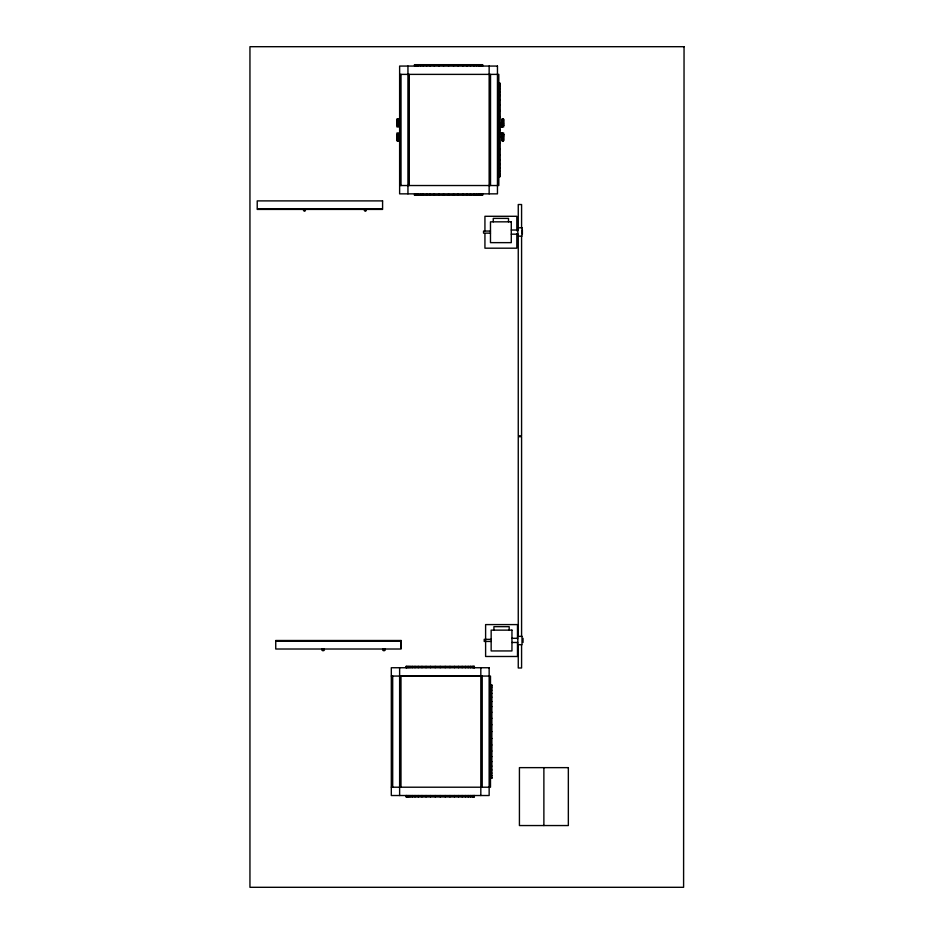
<?xml version="1.0" encoding="UTF-8"?>
<svg xmlns="http://www.w3.org/2000/svg" width="934" height="934" viewBox="0 0 934 934"><rect width="100%" height="100%" fill="white"/><g stroke="black" fill="none" stroke-linecap="round" stroke-linejoin="round"><path stroke-width="1.4" d="M397.102 136.668L398.561 136.668L398.549 140.836L397.102 140.836L396.962 132.967L398.701 132.967L398.549 137.135L397.102 137.135M499.62 126.849L501.932 126.919L502.072 119.073L503.519 119.073L503.659 126.942L499.62 126.942M503.519 123.253L502.072 123.253L503.519 122.774M397.102 123.019L397.102 119.073L398.549 119.073L398.701 126.942L396.962 126.942C395.642 124.35 399.518 121.829 397.102 123.253M501.932 132.967L502.072 140.836L503.519 140.836L503.659 132.967L499.62 132.967L501.932 133.06M397.102 136.901L398.561 136.668M502.072 123.148L503.519 123.019M396.985 134.578C398.211 135.033 399.927 135.255 397.067 135.722M503.589 135.267L502.025 135.488L503.601 135.033L502.013 135.267L501.932 134.356M322.183 648.756C320.245 651.418 325.978 651.418 324.04 648.756M383.033 648.756C381.095 651.418 386.816 651.418 384.878 648.756M482.644 64.68L414.439 64.68L414.568 66.069M399.624 74.381L498.814 74.381L498.814 185.527L399.624 185.527M498.814 83.278L500.192 83.278L500.192 176.643L498.814 176.643M498.814 83.453L500.192 83.453M498.814 84.399L500.192 84.399M498.814 86.091L500.192 86.091M498.814 88.52L500.192 88.52M498.814 91.649L500.192 91.649M498.814 95.466L500.192 95.466M498.814 99.915L500.192 99.915M498.814 104.958L500.192 104.958M498.814 110.551L500.192 110.551M498.814 116.622L500.192 116.622M397.102 119.167L398.549 119.167M502.072 119.167L503.519 119.167M397.102 119.377L398.549 119.47M502.072 119.47L503.519 119.377M397.102 119.68L398.549 119.68M502.072 119.68L503.519 119.68M397.102 119.762L398.549 119.762M502.072 119.762L503.519 119.762M397.102 120.066L398.549 119.996M502.072 119.996L503.519 120.066M397.102 120.299L398.549 120.299M502.072 120.299L503.519 120.299M397.102 120.369L398.549 120.369M502.072 120.369L503.519 120.369M397.102 120.673L398.549 120.603M502.072 120.673L503.519 120.603M397.102 120.918L398.549 120.976M502.072 120.918L503.519 120.976M397.102 121.28L398.549 121.222M502.072 121.28L503.519 121.222M397.102 121.537L398.549 121.583M502.072 121.583L503.519 121.537M397.102 122.156L398.549 122.191M502.072 122.156L503.519 122.191M397.102 122.494L398.549 122.471M502.072 122.494L503.519 122.471M397.102 122.774L398.561 123.253M498.814 123.113L500.192 123.113M502.06 123.486L503.531 123.486M502.06 123.72L503.531 123.72M397.078 123.953L398.573 123.953M502.048 123.953L503.543 123.953M397.067 124.187L398.584 124.187M503.554 124.187L502.025 124.42L503.566 124.42M398.62 124.654C394.335 123.907 401.924 125.214 396.985 125.331M397.02 124.876L398.631 124.876M501.99 124.876L503.624 125.109M397.008 125.109L398.655 125.109M501.955 125.331L503.636 125.331M396.962 125.553L398.701 125.553M499.62 125.553L503.659 125.553M499.62 125.576L501.932 125.576M499.62 125.903L501.932 125.903M499.62 126.067L501.932 126.067M499.62 126.253L501.932 126.253M499.62 126.429L501.932 126.429M499.62 126.744L501.932 126.744M498.814 129.954L500.192 129.954M499.62 133.317L501.932 133.165M499.62 133.48L501.932 133.48M499.62 133.667L501.932 133.667M499.62 133.842L501.932 133.842M499.62 134.006L501.932 134.006M499.62 134.333L501.932 134.262M396.962 134.356L398.701 134.356M499.62 134.356L503.659 134.356M501.955 134.578L503.636 134.578M397.008 134.811L398.655 134.811M501.978 134.811L503.624 134.811M397.055 135.488L398.596 135.488M503.554 135.722L502.025 135.488M397.078 135.955L398.573 135.955M502.048 135.955L503.543 135.955M397.09 136.189L398.573 136.189M502.06 136.189L503.531 136.189M397.09 136.422L398.561 136.422M502.06 136.422L503.531 136.422M503.519 137.135L502.072 136.668L503.519 136.668M498.814 136.808L500.192 136.808M502.072 136.668L503.519 136.901M397.102 137.45L398.549 137.426M502.072 137.426L503.519 137.45M397.102 137.753L398.549 137.73M502.072 137.73L503.519 137.753M397.102 138.372L398.549 138.337M502.072 138.337L503.519 138.372M397.102 138.641L398.549 138.687M502.072 138.687L503.519 138.641M397.102 138.944L398.549 139.003M502.072 139.003L503.519 138.944M397.102 139.248L398.549 139.306M502.072 139.306L503.519 139.248M397.102 139.54L398.549 139.54M502.072 139.54L503.519 139.54M397.102 139.61L398.549 139.61M502.072 139.61L503.519 139.61M397.102 139.925L398.549 139.843M502.072 139.843L503.519 139.925M397.102 140.147L398.549 140.147M502.072 140.147L503.519 140.147M397.102 140.228L398.549 140.228M502.072 140.228L503.519 140.228M397.102 140.532L398.549 140.45M502.072 140.45L503.519 140.532M397.102 140.742L398.549 140.742M502.072 140.742L503.519 140.742M498.814 143.299L500.192 143.299M498.814 149.37L500.192 149.37M498.814 154.951L500.192 154.951M498.814 159.994L500.192 159.994M498.814 164.454L500.192 164.454M498.814 168.26L500.192 168.26M498.814 171.401L500.192 171.401M498.814 173.829L500.192 173.829M498.814 175.522L500.192 175.522M498.814 176.456L500.192 176.456M482.644 195.229L414.439 195.229L414.568 193.852M257.55 208.772L261.263 208.772M261.59 208.772L378.223 208.772M378.55 208.772L382.263 208.772M511.283 230.021L518.207 230.021M490.478 231.06L483.543 231.06L483.543 233.138L490.478 233.138M511.283 234.177L518.207 234.177M511.949 638.307L517.494 638.307M491.156 639.346L484.221 639.346L484.221 641.436L491.156 641.436M276.067 641.144L279.768 641.144M280.095 641.144L396.74 641.144M397.067 641.144L400.768 641.144L400.768 648.383M511.949 642.475L517.494 642.475M399.624 676.029L480.823 676.029M391.311 676.064L490.49 676.064L490.49 787.21L391.311 787.21M490.49 684.949L491.868 684.949L491.868 778.314L490.49 778.314M490.49 685.136L491.868 685.136M490.49 686.07L491.868 686.07M490.49 687.763L491.868 687.763M490.49 690.191L491.868 690.191M490.49 693.332L491.868 693.332M490.49 697.149L491.868 697.149M490.49 701.597L491.868 701.597M490.49 706.641L491.868 706.641M490.49 712.222L491.868 712.222M490.49 718.293L491.868 718.293M490.49 724.784L491.868 724.784M490.49 731.637L491.868 731.637M490.49 738.479L491.868 738.479M490.49 744.97L491.868 744.97M490.49 751.041L491.868 751.041M490.49 756.633L491.868 756.633M490.49 761.677L491.868 761.677M490.49 766.125L491.868 766.125M490.49 769.943L491.868 769.943M490.49 773.072L491.868 773.072M490.49 775.5L491.868 775.5M490.49 777.193L491.868 777.193M490.49 778.139L491.868 778.139M543.88 767.643L543.88 825.551M523.04 638.307L523.04 642.475M522.375 230.021L522.375 234.177M521.581 227.814L521.581 204.523L518.253 204.523L518.253 227.814M521.581 236.139L521.581 435.804L518.253 435.804L518.253 236.139M521.581 636.369L521.581 436.703L518.253 436.703L518.253 636.369M521.581 644.694L521.581 667.985L518.253 667.985L518.253 644.694M517.494 639.089L517.494 624.589L485.61 624.589L485.61 656.485L517.494 656.485L517.494 641.985M516.829 230.791L516.829 216.291L484.933 216.291L484.933 230.791M516.829 233.687L516.829 248.187L484.933 248.187L484.933 233.687M509.182 630.135L509.182 626.667L493.923 626.667L493.923 630.135M508.505 221.837L508.505 218.381L493.257 218.381L493.257 221.837M490.525 74.381L490.525 185.527M489.147 66.069L489.147 193.852M482.516 64.68L482.644 66.069M482.644 193.852L482.516 195.229M482.201 676.064L482.201 787.21M481.827 64.68L481.827 66.069M481.827 193.852L481.827 195.229M480.823 667.74L480.823 795.523M480.59 64.68L480.59 66.069M480.59 193.852L480.59 195.229M478.815 64.68L478.815 66.069M478.815 193.852L478.815 195.229M476.527 64.68L476.527 66.069M476.527 193.852L476.527 195.229M474.332 667.74L474.332 666.362L406.127 666.362L406.127 667.74M474.332 795.523L474.332 796.912L406.127 796.912L406.127 795.523M474.192 666.362L474.192 667.74M474.192 795.523L474.192 796.912M473.748 64.68L473.748 66.069M473.748 193.852L473.748 195.229M473.515 666.362L473.515 667.74M473.515 795.523L473.515 796.912M472.277 666.362L472.277 667.74M472.277 795.523L472.277 796.912M470.491 64.68L470.491 66.069M470.491 193.852L470.491 195.229M470.502 666.362L470.502 667.74M470.502 795.523L470.502 796.912M468.214 666.362L468.214 667.74M468.214 795.523L468.214 796.912M466.802 64.68L466.802 66.069M466.802 193.852L466.802 195.229M465.424 666.362L465.424 667.74M465.424 795.523L465.424 796.912M462.727 64.68L462.727 66.069M462.727 193.852L462.727 195.229M462.167 666.362L462.167 667.74M462.167 795.523L462.167 796.912M458.489 666.362L458.489 667.74M458.489 795.523L458.489 796.912M458.29 64.68L458.29 66.069M458.29 193.852L458.29 195.229M454.403 666.362L454.403 667.74M454.403 795.523L454.403 796.912M453.55 64.68L453.55 66.069M453.55 193.852L453.55 195.229M449.966 666.362L449.966 667.74M449.966 795.523L449.966 796.912M448.542 64.68L448.542 66.069M448.542 193.852L448.542 195.229M445.226 666.362L445.226 667.74M445.226 795.523L445.226 796.912M443.545 64.68L443.545 66.069M443.545 193.852L443.545 195.229M440.229 666.362L440.229 667.74M440.229 795.523L440.229 796.912M438.805 64.68L438.805 66.069M438.805 193.852L438.805 195.229M435.221 666.362L435.221 667.74M435.221 795.523L435.221 796.912M434.368 64.68L434.368 66.069M434.368 193.852L434.368 195.229M430.481 666.362L430.481 667.74M430.481 795.523L430.481 796.912M430.282 64.68L430.282 66.069M430.282 193.852L430.282 195.229M426.604 64.68L426.604 66.069M426.604 193.852L426.604 195.229M426.044 666.362L426.044 667.74M426.044 795.523L426.044 796.912M423.347 64.68L423.347 66.069M423.347 193.852L423.347 195.229M421.97 666.362L421.97 667.74M421.97 795.523L421.97 796.912M420.557 64.68L420.557 66.069M420.557 193.852L420.557 195.229M418.269 64.68L418.269 66.069M418.269 193.852L418.269 195.229M418.28 666.362L418.28 667.74M418.28 795.523L418.28 796.912M416.494 64.68L416.494 66.069M416.494 193.852L416.494 195.229M415.256 64.68L415.256 66.069M415.256 193.852L415.256 195.229M415.023 666.362L415.023 667.74M415.023 795.523L415.023 796.912M412.244 666.362L412.244 667.74M412.244 795.523L412.244 796.912M409.956 666.362L409.956 667.74M409.956 795.523L409.956 796.912M409.29 74.381L409.29 185.527M408.181 666.362L408.181 667.74M408.181 795.523L408.181 796.912M407.948 66.069L407.948 193.852M406.944 666.362L406.944 667.74M406.944 795.523L406.944 796.912M406.255 666.362L406.255 667.74M406.255 795.523L406.255 796.912M401.013 74.381L401.013 185.527M400.978 676.064L400.978 787.21M399.624 667.74L399.624 795.523M392.689 676.064L392.689 787.21M397.09 123.486L398.573 123.72L397.09 123.486M303.34 209.718C304.951 214.61 307.216 206.262 303.34 209.718M364.178 209.718C365.789 214.61 368.054 206.262 364.178 209.718M684.05 46.7L249.95 46.7L249.95 887.3L683.595 887.3L684.05 46.7M497.46 66.069L399.624 66.069L399.624 193.852L497.46 193.852L497.46 66.069M398.549 121.84L397.102 121.84L398.549 121.887M503.519 121.84L502.072 121.84L503.519 121.887M398.549 138.034L397.102 138.034L398.549 138.069M503.519 138.034L502.072 138.034L503.519 138.069M382.59 200.892L257.224 200.892L257.224 209.414L382.59 209.414L382.59 200.892M511.283 221.837L490.478 221.837L490.478 242.642L511.283 242.642L511.283 221.837M522.001 227.814L517.845 227.814L517.845 236.139L522.001 236.139L522.001 227.814M511.949 630.135L491.156 630.135L491.156 650.94L511.949 650.94L511.949 630.135M522.001 636.369L517.845 636.369L517.845 644.694L522.001 644.694L522.001 636.369M401.095 640.502L275.74 640.502L275.74 649.013L401.095 649.013L401.095 640.502M489.147 667.74L391.311 667.74L391.311 795.523L489.147 795.523L489.147 667.74M568.339 767.643L519.421 767.643L519.421 825.551L568.339 825.551L568.339 767.643"/></g></svg>
